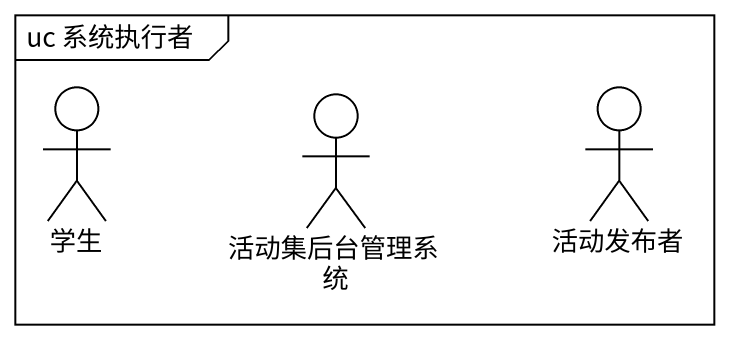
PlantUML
@startuml
mainframe uc 系统执行者
actor 学生
actor 活动集后台管理系统
actor 活动发布者
@enduml
